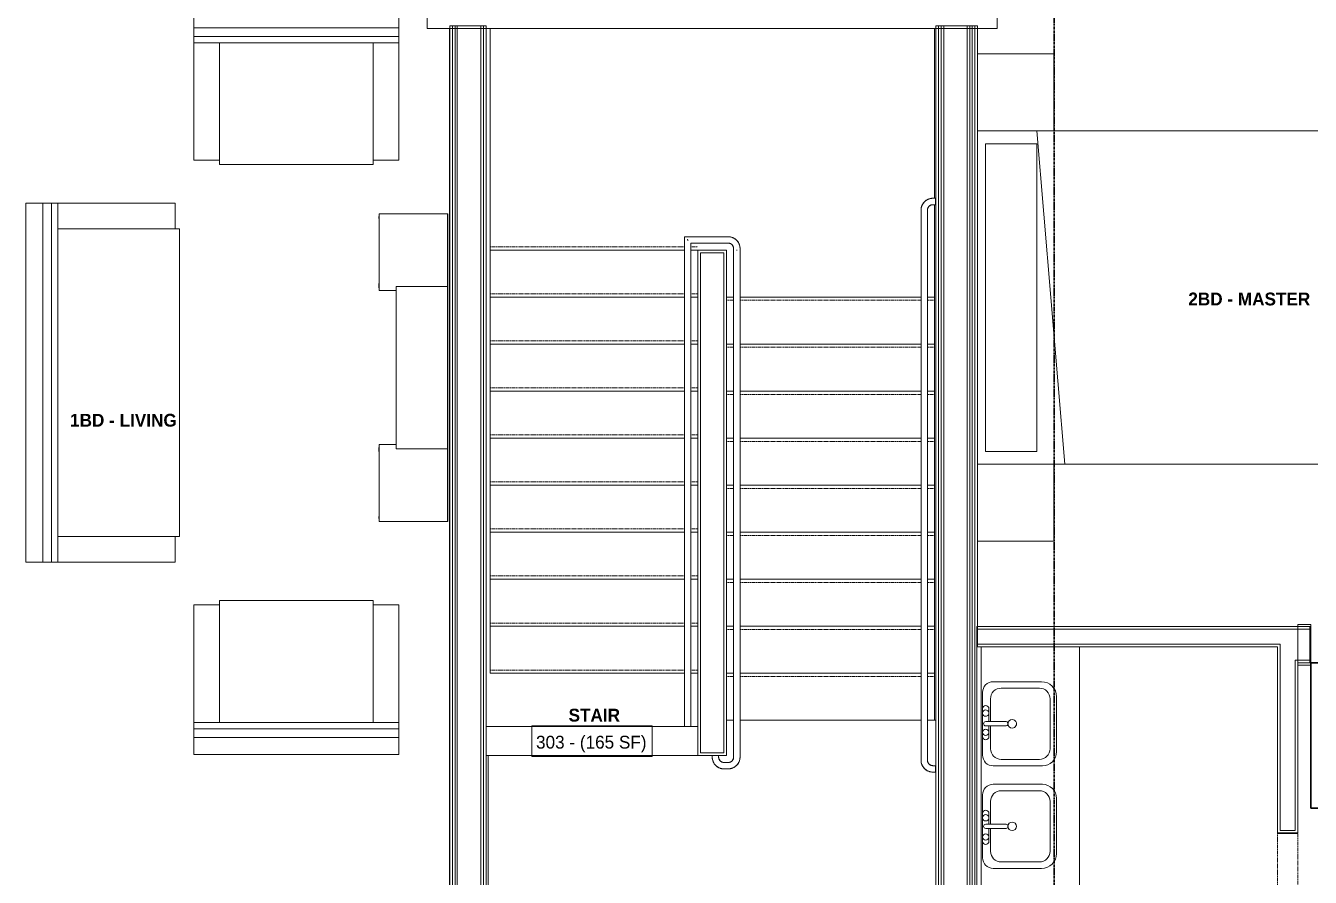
# Model space of a CAD drawing. Header units: inches. Extents: x -4093 to -1777, y 9773 to 12264.
# Drawn here: x -2741 to -2440.4, y 11882.4 to 12081.7 of the extents above; entities that cross this region are included whole.
import ezdxf

# ---------------------------------------------------------------- set-up
doc = ezdxf.new("R2010")
doc.units = ezdxf.units.IN
doc.header["$MEASUREMENT"] = 0
for name, pattern in [('Grid Line 1_2_', [0.875, 0.5, -0.125, 0.125, -0.125]), ('Overhead', [0.15625, 0.09375, -0.0625]), ('Overhead 1_16_', [0.101562, 0.0625, -0.039062])]:
    doc.linetypes.add(name, pattern=pattern)
for name, color, linetype, lineweight in [('0-1', 7, 'Continuous', 5), ('0-2', 7, 'Continuous', 9), ('A-AREA-IDEN', 2, 'Continuous', 9), ('A-DETL-MEDM-1', 10, 'Continuous', 30), ('A-DETL-MEDM-2', 33, 'Overhead', 9), ('A-DOOR-1', 7, 'Continuous', 9), ('A-DOOR-2', 10, 'Continuous', 30), ('A-DOOR-3', 31, 'Overhead', 9), ('A-FLOR-1', 7, 'Continuous', 9), ('A-FLOR-HRAL-1', 7, 'Continuous', 9), ('A-WALL-1', 7, 'Continuous', 9), ('A-WALL-2', 250, 'Continuous', 18), ('A-WALL-3', 113, 'Continuous', 9), ('I-FURN', 30, 'Continuous', 9), ('I-FURN-1', 7, 'Continuous', 9), ('I-WALL-1', 7, 'Continuous', 9), ('P-SANR-FIXT-1', 7, 'Continuous', 9), ('Q-CASE-1', 7, 'Continuous', 9), ('S-GRID-1', 1, 'Grid Line 1_2_', 30), ('S-STRS-1', 7, 'Continuous', 9), ('S-STRS-2', 7, 'Overhead 1_16_', 9)]:
    doc.layers.add(name, color=color, linetype=linetype, lineweight=lineweight)
doc.styles.add('Century Gothic_1', font='ufonts.com_century-gothic.ttf', dxfattribs={"height": 3})
doc.styles.add('Century Gothic_B', font='GOTHICB.TTF', dxfattribs={"height": 3})

# ---------------------------------------------------------------- blocks, each defined once
blk = doc.blocks.new('Door-Opening - CLEAR OPENING - 34_ x 80_-3928388-BACKGROUND - 3RD FLOOR')
at = {"layer": 'A-DETL-MEDM-1'}
for p, q in [((-17.32, 2.37), (-17.32, -2.38)), ((16.68, -2.38), (16.68, 2.37))]:
    blk.add_line(p, q, dxfattribs=at)
at = {"layer": 'A-DETL-MEDM-2'}
blk.add_line((-17.32, -2.38), (16.68, -2.38), dxfattribs=at)
at = {"layer": 'A-DOOR-3'}
blk.add_line((16.68, 2.37), (-17.32, 2.37), dxfattribs=at)
blk = doc.blocks.new('SWING - SINGLE - FLUSH - SWING - FLUSH - 2-10 x 6-8 - PRIVACY-4346073-BACKGROUND - 3RD FLOOR')
at = {"layer": 'A-DOOR-1'}
for p, q in [((-17, 4.75), (-20, 4.75)), ((-20, 4.75), (-20, -4.25)), ((-17, -4.25), (-17, 4.75)), ((20, 4.75), (17, 4.75)), ((17, 4.75), (17, -4.25)), ((20, -4.25), (20, 4.75)), ((-20, -4.25), (-17, -4.25)), ((-17, -4.25), (-20, -4.25)), ((-20, -4.25), (-20, -4.75)), ((-20, -4.75), (-17, -4.75)), ((-17, -4.75), (-17, -4.25)), ((17, -4.25), (20, -4.25)), ((20, -4.25), (17, -4.25)), ((17, -4.25), (17, -4.75)), ((17, -4.75), (20, -4.75)), ((20, -4.75), (20, -4.25))]:
    blk.add_line(p, q, dxfattribs=at)
blk.add_arc((17, 4.25), 34.07, 93.3657, 180, dxfattribs=at)
at = {"layer": 'A-DOOR-2'}
for p, q in [((15, 4.25), (15, 38.26)), ((17, 38.26), (15, 38.26)), ((17, 4.25), (17, 38.26)), ((17, 4.25), (15, 4.25))]:
    blk.add_line(p, q, dxfattribs=at)
blk = doc.blocks.new('M_Sink Vanity-Square - 500 x 440mm-1352614-BACKGROUND - 3RD FLOOR')
at = {"layer": 'P-SANR-FIXT-1'}
for p, q in [((7.96, 7.09), (-6.72, 7.09)), ((3.62, 7.09), (-2.88, 7.09)), ((0.12, 6.33), (0.12, 1.59)), ((1.12, 6.33), (1.12, 1.59)), ((-9.22, 4.59), (-9.22, -6.73)), ((0.12, 5.22), (-5.22, 5.22)), ((-2.88, 5.59), (0.12, 5.59)), ((1.12, 5.59), (3.62, 5.59)), ((6.46, 5.22), (1.12, 5.22)), ((10.46, -6.91), (10.46, 4.59)), ((-7.72, 2.72), (-7.72, -6.23)), ((8.96, -6.23), (8.96, 2.72)), ((-5.22, -8.73), (6.46, -8.73)), ((-5.72, -10.23), (7.14, -10.23))]:
    blk.add_line(p, q, dxfattribs=at)
for centre, radius, start, end in [((-6.72, 4.59), 2.5, 90, 180), ((-2.88, 6.34), 0.75, 90, 270), ((-1.88, 6.34), 0.75, 360, 180), ((-1.88, 6.34), 0.75, 180, 0), ((0.62, 6.33), 0.5, 360, 180), ((2.62, 6.34), 0.75, 360, 180), ((2.62, 6.34), 0.75, 180, 360), ((3.62, 6.34), 0.75, 270, 90), ((7.96, 4.59), 2.5, 360, 90), ((-5.22, 2.72), 2.5, 90, 180), ((6.46, 2.72), 2.5, 0, 90), ((0.62, 0.13), 1, 360, 180), ((0.62, 0.13), 1, 180, 0), ((0.62, 1.59), 0.5, 180, 0), ((-5.72, -6.73), 3.5, 180, 270), ((-5.22, -6.23), 2.5, 180, 270), ((6.46, -6.23), 2.5, 270, 0), ((7.14, -6.91), 3.32, 270, 0)]:
    blk.add_arc(centre, radius, start, end, dxfattribs=at)
blk = doc.blocks.new('Bath Vanity - Bath Vanity 60_-V45-BACKGROUND - 3RD FLOOR')
at = {"layer": 'Q-CASE-1'}
for p, q in [((-29.26, -1), (-29.26, -24)), ((-29.26, -24), (30.74, -24))]:
    blk.add_line(p, q, dxfattribs=at)
blk = doc.blocks.new('BATHROOM MIRROR - BATHROOM MIRROR  60_-3809435-BACKGROUND - 3RD FLOOR')
at = {"layer": 'Q-CASE-1'}
for p, q in [((30.74, 24), (-29.26, 24)), ((-29.26, 23), (-29.26, 24)), ((-29.26, 23), (30.74, 23)), ((30.74, 24), (30.74, 23))]:
    blk.add_line(p, q, dxfattribs=at)
blk = doc.blocks.new('M_Sink Vanity-Square - 500 x 440mm-1372835-BACKGROUND - 3RD FLOOR')
at = {"layer": 'P-SANR-FIXT-1'}
for p, q in [((-5.72, 10.23), (7.14, 10.23)), ((-9.22, -4.59), (-9.22, 6.73)), ((-7.72, -2.72), (-7.72, 6.23)), ((-5.22, 8.73), (6.46, 8.73)), ((8.96, 6.23), (8.96, -2.72)), ((10.46, 6.91), (10.46, -4.59)), ((0.12, -6.33), (0.12, -1.59)), ((1.12, -6.33), (1.12, -1.59)), ((0.12, -5.22), (-5.22, -5.22)), ((-2.88, -5.59), (0.12, -5.59)), ((6.46, -5.22), (1.12, -5.22)), ((1.12, -5.59), (3.62, -5.59)), ((7.96, -7.09), (-6.72, -7.09)), ((3.62, -7.09), (-2.88, -7.09))]:
    blk.add_line(p, q, dxfattribs=at)
for centre, radius, start, end in [((-5.72, 6.73), 3.5, 90, 180), ((7.14, 6.91), 3.32, 360, 90), ((-5.22, 6.23), 2.5, 90, 180), ((6.46, 6.23), 2.5, 360, 90), ((0.62, -0.13), 1, 360, 180), ((-5.22, -2.72), 2.5, 180, 270), ((0.62, -0.13), 1, 180, 0), ((0.62, -1.59), 0.5, 360, 180), ((6.46, -2.72), 2.5, 270, 360), ((-6.72, -4.59), 2.5, 180, 270), ((-2.88, -6.34), 0.75, 90, 270), ((-1.88, -6.34), 0.75, 360, 180), ((2.62, -6.34), 0.75, 0, 180), ((3.62, -6.34), 0.75, 270, 90), ((7.96, -4.59), 2.5, 270, 0), ((-1.88, -6.34), 0.75, 180, 0), ((0.62, -6.33), 0.5, 180, 0), ((2.62, -6.34), 0.75, 180, 0)]:
    blk.add_arc(centre, radius, start, end, dxfattribs=at)
blk = doc.blocks.new('Bed-Standard - King 78_ x 80_-V76-BACKGROUND - 3RD FLOOR')
at = {"layer": 'I-FURN-1'}
for p, q in [((-28.31, 38.08), (-28.31, -41.8)), ((-25.31, 36.2), (-25.31, 24.2)), ((-25.31, 36.2), (46.69, 36.2)), ((46.69, 36.2), (46.69, 24.2)), ((49.69, -41.8), (49.69, 38.08)), ((49.69, 24.2), (-28.31, 17.63)), ((-25.31, 24.2), (46.69, 24.2)), ((-28.31, -41.8), (49.69, -41.8))]:
    blk.add_line(p, q, dxfattribs=at)
blk = doc.blocks.new('Table-Night Stand - 18_ x 18_ x 24_-V77-BACKGROUND - 3RD FLOOR')
at = {"layer": 'I-FURN-1'}
for p, q in [((18.15, 0), (18.15, 17.87)), ((0.15, 0), (18.15, 0))]:
    blk.add_line(p, q, dxfattribs=at)
blk = doc.blocks.new('Table-Night Stand - 18_ x 18_ x 24_-V78-BACKGROUND - 3RD FLOOR')
at = {"layer": 'I-FURN-1'}
for p, q in [((0.15, 17.87), (0.15, 0)), ((0.15, 0), (18.15, 0))]:
    blk.add_line(p, q, dxfattribs=at)
blk = doc.blocks.new('Entertainment_Center_14771 - Entertainment_Center_14771-1352616-BACKGROUND - 3RD FLOOR')
at = {"layer": 'I-FURN-1'}
for p, q in [((-36, 6.12), (-19, 6.12)), ((-36, 6), (-36, 6.12)), ((-19, 6.12), (19, 6.12)), ((-19, 6), (-19, 6.12)), ((19, 6.12), (36, 6.12)), ((19, 6.12), (19, 6)), ((36, 6), (36, 6.12)), ((-19, 6), (-36, 6)), ((-19, 6), (-36, 6)), ((-36, 6), (-36, -10)), ((19, 6), (-19, 6)), ((19, 6), (-19, 6)), ((-19, 6), (-19, -6)), ((36, 6), (19, 6)), ((19, -6), (19, 6)), ((36, 6), (19, 6)), ((36, -10), (36, 6)), ((-19, -6), (19, -6)), ((-18, -10), (-18, -6)), ((18, -6), (18, -10)), ((-36, -10), (-18, -10)), ((-35.34, -10), (-35.34, -10.03)), ((-35.34, -10.03), (-34.85, -10.03)), ((-34.85, -10.03), (-34.85, -10)), ((-19.66, -10), (-19.66, -10.03)), ((-19.66, -10.03), (-18.66, -10.03)), ((-18.66, -10.03), (-18.66, -10)), ((18, -10), (36, -10)), ((18.66, -10), (18.66, -10.03)), ((18.66, -10.03), (19.66, -10.03)), ((19.66, -10.03), (19.66, -10)), ((34.85, -10), (34.85, -10.03)), ((34.85, -10.03), (35.34, -10.03)), ((35.34, -10.03), (35.34, -10))]:
    blk.add_line(p, q, dxfattribs=at)
blk = doc.blocks.new('Couch-Both_Arms-Generic - 1-1352606-BACKGROUND - 3RD FLOOR')
at = {"layer": 'I-FURN'}
for p, q in [((-42, 13.5), (42, 13.5)), ((42, 13.5), (-42, 13.5)), ((-42, 13.5), (-42, 10)), ((42, 10), (42, 13.5)), ((-42, 11.5), (42, 11.5)), ((-42, 10), (-42, -17.5)), ((-42, 10), (42, 10)), ((-36, -17.5), (-36, 10)), ((36, 10), (36, -17.5)), ((42, -17.5), (42, 10)), ((-42, -17.5), (-36, -17.5)), ((-36, -17.5), (-36, -18.5)), ((36, -18.5), (36, -17.5)), ((36, -17.5), (42, -17.5)), ((-36, -18.5), (36, -18.5))]:
    blk.add_line(p, q, dxfattribs=at)
at = {"layer": 'I-FURN-1'}
for p, q in [((42, 17.5), (-42, 17.5)), ((-42, 17.5), (-42, 13.5)), ((42, 13.5), (42, 17.5))]:
    blk.add_line(p, q, dxfattribs=at)
blk = doc.blocks.new('Couch-Both_Arms-Generic - 2-1523460-BACKGROUND - 3RD FLOOR')
at = {"layer": 'I-FURN'}
for p, q in [((-18, 18.5), (18, 18.5)), ((-18, 17.5), (-18, 18.5)), ((18, 18.5), (18, 17.5)), ((-24, 17.5), (-18, 17.5)), ((-24, -10), (-24, 17.5)), ((-18, 17.5), (-18, -10)), ((18, 17.5), (24, 17.5)), ((18, -10), (18, 17.5)), ((24, 17.5), (24, -10)), ((-24, -10), (24, -10)), ((-24, -13.5), (-24, -10)), ((-24, -11.5), (24, -11.5)), ((24, -10), (24, -13.5)), ((-24, -13.5), (24, -13.5)), ((24, -13.5), (-24, -13.5))]:
    blk.add_line(p, q, dxfattribs=at)
at = {"layer": 'I-FURN-1'}
for p, q in [((-24, -17.5), (-24, -13.5)), ((24, -13.5), (24, -17.5)), ((24, -17.5), (-24, -17.5))]:
    blk.add_line(p, q, dxfattribs=at)
blk = doc.blocks.new('Couch-Both_Arms-Generic - 2-1352635-BACKGROUND - 3RD FLOOR')
at = {"layer": 'I-FURN'}
for p, q in [((-24, 13.5), (24, 13.5)), ((24, 13.5), (-24, 13.5)), ((-24, 13.5), (-24, 10)), ((24, 10), (24, 13.5)), ((-24, 11.5), (24, 11.5)), ((-24, 10), (-24, -17.5)), ((-24, 10), (24, 10)), ((-18, -17.5), (-18, 10)), ((18, 10), (18, -17.5)), ((24, -17.5), (24, 10)), ((-24, -17.5), (-18, -17.5)), ((-18, -17.5), (-18, -18.5)), ((18, -18.5), (18, -17.5)), ((18, -17.5), (24, -17.5)), ((-18, -18.5), (18, -18.5))]:
    blk.add_line(p, q, dxfattribs=at)
at = {"layer": 'I-FURN-1'}
for p, q in [((24, 17.5), (-24, 17.5)), ((-24, 17.5), (-24, 13.5)), ((24, 13.5), (24, 17.5))]:
    blk.add_line(p, q, dxfattribs=at)
blk = doc.blocks.new('CTR - 1st Phase - Unit Layouts_rvt-1-BACKGROUND - 3RD FLOOR')
at = {"layer": 'A-FLOR-1'}
for p, q in [((-2641.82, 11725.36), (-2641.82, 12081.06)), ((-2494.37, 11936.36), (-2494.37, 11876.36))]:
    blk.add_line(p, q, dxfattribs=at)
at = {"layer": 'A-WALL-1'}
for p, q in [((-2448, 11941.11), (-2518.37, 11941.11)), ((-2518.37, 11941.11), (-2518.37, 11936.36)), ((-2443.87, 11941.11), (-2448, 11941.11)), ((-2443.25, 11941.11), (-2443.87, 11941.11)), ((-2517.37, 11936.36), (-2448, 11936.36)), ((-2448, 11936.36), (-2448, 11892.74)), ((-2443.25, 11892.74), (-2443.25, 11932.61))]:
    blk.add_line(p, q, dxfattribs=at)
at = {"layer": 'A-WALL-2'}
for p, q in [((-2448, 11940.49), (-2518.37, 11940.49)), ((-2448, 11940.49), (-2447.37, 11940.49)), ((-2447.37, 11940.49), (-2443.87, 11940.49)), ((-2443.87, 11940.49), (-2443.25, 11940.49)), ((-2440.5, 11940.49), (-2443.25, 11940.49)), ((-2448, 11936.99), (-2518.37, 11936.99)), ((-2448, 11936.99), (-2447.37, 11936.99)), ((-2447.37, 11936.99), (-2447.37, 11893.36)), ((-2443.87, 11893.36), (-2443.87, 11933.24)), ((-2443.87, 11933.24), (-2443.25, 11933.24)), ((-2440.5, 11933.24), (-2443.25, 11933.24)), ((-2447.37, 11893.36), (-2445.62, 11893.36)), ((-2445.62, 11893.36), (-2443.87, 11893.36))]:
    blk.add_line(p, q, dxfattribs=at)
at = {"layer": 'I-WALL-1'}
for p, q in [((-2440.5, 11941.11), (-2443.25, 11941.11)), ((-2440.5, 11932.61), (-2440.5, 11941.11)), ((-2443.25, 11932.61), (-2440.5, 11932.61))]:
    blk.add_line(p, q, dxfattribs=at)
at = {"layer": '0-2'}
for name, p, rotation in [('Couch-Both_Arms-Generic - 2-1523460-BACKGROUND - 3RD FLOOR', (-2677.65, 12067.69), 180), ('Table-Night Stand - 18_ x 18_ x 24_-V77-BACKGROUND - 3RD FLOOR', (-2500.37, 12056.92), 89.99999999955911), ('Bed-Standard - King 78_ x 80_-V76-BACKGROUND - 3RD FLOOR', (-2480.17, 12007.38), 89.99999999955911), ('Couch-Both_Arms-Generic - 1-1352606-BACKGROUND - 3RD FLOOR', (-2723.47, 11998.19), 90.00000000005623), ('Entertainment_Center_14771 - Entertainment_Center_14771-1352616-BACKGROUND - 3RD FLOOR', (-2648.27, 12001.7), 270.0000000000514), ('Table-Night Stand - 18_ x 18_ x 24_-V78-BACKGROUND - 3RD FLOOR', (-2500.37, 11960.92), 89.99999999955911), ('Couch-Both_Arms-Generic - 2-1352635-BACKGROUND - 3RD FLOOR', (-2677.65, 11928.69), 180), ('SWING - SINGLE - FLUSH - SWING - FLUSH - 2-10 x 6-8 - PRIVACY-4346073-BACKGROUND - 3RD FLOOR', (-2423.25, 11936.86), 180), ('BATHROOM MIRROR - BATHROOM MIRROR  60_-3809435-BACKGROUND - 3RD FLOOR', (-2494.37, 11905.63), 89.99999999989187), ('Bath Vanity - Bath Vanity 60_-V45-BACKGROUND - 3RD FLOOR', (-2518.37, 11905.63), 89.99999999981398), ('M_Sink Vanity-Square - 500 x 440mm-1372835-BACKGROUND - 3RD FLOOR', (-2509.97, 11918.98), 269.9999999999827), ('M_Sink Vanity-Square - 500 x 440mm-1352614-BACKGROUND - 3RD FLOOR', (-2509.97, 11893.75), 89.99999999980062), ('Door-Opening - CLEAR OPENING - 34_ x 80_-3928388-BACKGROUND - 3RD FLOOR', (-2445.62, 11875.42), 270.0000000000279)]:
    blk.add_blockref(name, p, dxfattribs=dict(at, rotation=rotation))
blk = doc.blocks.new('Top Rail Type - Top Rail_Internal_-2690360-BACKGROUND - 3RD FLOOR')
at = {"layer": 'A-FLOR-HRAL-1'}
for p, q in [((-2586.81, 12032.31), (-2586.81, 12029.75)), ((-2576.56, 12032.31), (-2586.81, 12032.31)), ((-2586.81, 12029.1), (-2586.81, 11920.06)), ((-2585.31, 12029.75), (-2585.31, 12030.81)), ((-2585.31, 12030.81), (-2576.56, 12030.81)), ((-2585.31, 11920.06), (-2585.31, 12029.1)), ((-2575.31, 12029.56), (-2575.31, 12029.17)), ((-2575.31, 12028.98), (-2575.31, 12017.8)), ((-2573.81, 12029.17), (-2573.81, 12029.56)), ((-2573.81, 12017.8), (-2573.81, 12028.98)), ((-2575.31, 12017.8), (-2575.31, 11929.8)), ((-2573.81, 11929.8), (-2573.81, 12017.8)), ((-2575.31, 11929.8), (-2575.31, 11919.28)), ((-2573.81, 11919.28), (-2573.81, 11929.8)), ((-2586.81, 11918.63), (-2586.81, 11917.69)), ((-2585.31, 11917.69), (-2585.31, 11918.63)), ((-2575.31, 11918.63), (-2575.31, 11910.56)), ((-2573.81, 11910.56), (-2573.81, 11918.63)), ((-2580.31, 11910.94), (-2580.31, 11910.56)), ((-2578.81, 11910.56), (-2578.81, 11910.94)), ((-2576.56, 11909.31), (-2577.56, 11909.31)), ((-2577.56, 11907.81), (-2576.56, 11907.81))]:
    blk.add_line(p, q, dxfattribs=at)
at = {"layer": 'A-FLOR-HRAL-1', "flags": 128}
for points in [[(-2573.81, 12029.56), (-2573.81, 12029.67), (-2573.82, 12029.78), (-2573.83, 12029.89), (-2573.85, 12030), (-2573.87, 12030.11), (-2573.89, 12030.22), (-2573.92, 12030.32), (-2573.95, 12030.43), (-2573.99, 12030.53), (-2574.03, 12030.64), (-2574.07, 12030.74), (-2574.12, 12030.83), (-2574.17, 12030.93), (-2574.23, 12031.03), (-2574.29, 12031.12), (-2574.36, 12031.21), (-2574.42, 12031.29), (-2574.49, 12031.38), (-2574.57, 12031.46), (-2574.65, 12031.54), (-2574.73, 12031.61), (-2574.81, 12031.68), (-2574.9, 12031.75), (-2574.98, 12031.82), (-2575.08, 12031.88), (-2575.17, 12031.94), (-2575.27, 12031.99), (-2575.36, 12032.04), (-2575.46, 12032.09), (-2575.56, 12032.13), (-2575.67, 12032.17), (-2575.77, 12032.2), (-2575.88, 12032.23), (-2575.99, 12032.25), (-2576.09, 12032.27), (-2576.2, 12032.29), (-2576.31, 12032.3), (-2576.42, 12032.31), (-2576.53, 12032.31), (-2576.56, 12032.31)], [(-2586.81, 12029.75), (-2586.81, 12029.7), (-2586.81, 12029.65), (-2586.81, 12029.6), (-2586.81, 12029.55), (-2586.81, 12029.5), (-2586.81, 12029.45), (-2586.81, 12029.4), (-2586.81, 12029.36), (-2586.81, 12029.31), (-2586.81, 12029.26), (-2586.81, 12029.22), (-2586.81, 12029.17), (-2586.81, 12029.13), (-2586.81, 12029.1)], [(-2585.31, 12029.1), (-2585.31, 12029.14), (-2585.31, 12029.19), (-2585.31, 12029.23), (-2585.31, 12029.28), (-2585.31, 12029.33), (-2585.31, 12029.37), (-2585.31, 12029.42), (-2585.31, 12029.47), (-2585.31, 12029.52), (-2585.31, 12029.57), (-2585.31, 12029.62), (-2585.31, 12029.67), (-2585.31, 12029.72), (-2585.31, 12029.75)], [(-2576.56, 12030.81), (-2576.51, 12030.81), (-2576.46, 12030.81), (-2576.41, 12030.81), (-2576.36, 12030.8), (-2576.31, 12030.79), (-2576.26, 12030.78), (-2576.22, 12030.77), (-2576.17, 12030.75), (-2576.12, 12030.73), (-2576.07, 12030.72), (-2576.03, 12030.7), (-2575.98, 12030.67), (-2575.94, 12030.65), (-2575.9, 12030.62), (-2575.86, 12030.6), (-2575.81, 12030.57), (-2575.78, 12030.54), (-2575.74, 12030.5), (-2575.7, 12030.47), (-2575.66, 12030.44), (-2575.63, 12030.4), (-2575.6, 12030.36), (-2575.57, 12030.32), (-2575.54, 12030.28), (-2575.51, 12030.24), (-2575.48, 12030.2), (-2575.46, 12030.15), (-2575.44, 12030.11), (-2575.42, 12030.06), (-2575.4, 12030.02), (-2575.38, 12029.97), (-2575.36, 12029.92), (-2575.35, 12029.87), (-2575.34, 12029.83), (-2575.33, 12029.78), (-2575.32, 12029.73), (-2575.32, 12029.68), (-2575.31, 12029.63), (-2575.31, 12029.58), (-2575.31, 12029.56)], [(-2586.81, 11918.63), (-2586.81, 11918.74), (-2586.81, 11918.85), (-2586.81, 11918.96), (-2586.81, 11919.07), (-2586.81, 11919.18), (-2586.81, 11919.28), (-2586.81, 11919.39), (-2586.81, 11919.49), (-2586.81, 11919.6), (-2586.81, 11919.7), (-2586.81, 11919.8), (-2586.81, 11919.9), (-2586.81, 11920), (-2586.81, 11920.06)], [(-2585.31, 11920.06), (-2585.31, 11919.96), (-2585.31, 11919.87), (-2585.31, 11919.77), (-2585.31, 11919.67), (-2585.31, 11919.56), (-2585.31, 11919.46), (-2585.31, 11919.35), (-2585.31, 11919.25), (-2585.31, 11919.14), (-2585.31, 11919.03), (-2585.31, 11918.92), (-2585.31, 11918.81), (-2585.31, 11918.7), (-2585.31, 11918.63)], [(-2575.31, 11919.28), (-2575.31, 11919.24), (-2575.31, 11919.19), (-2575.31, 11919.15), (-2575.31, 11919.1), (-2575.31, 11919.05), (-2575.31, 11919.01), (-2575.31, 11918.96), (-2575.31, 11918.91), (-2575.31, 11918.86), (-2575.31, 11918.81), (-2575.31, 11918.76), (-2575.31, 11918.71), (-2575.31, 11918.66), (-2575.31, 11918.63)], [(-2573.81, 11918.63), (-2573.81, 11918.68), (-2573.81, 11918.73), (-2573.81, 11918.78), (-2573.81, 11918.83), (-2573.81, 11918.88), (-2573.81, 11918.93), (-2573.81, 11918.97), (-2573.81, 11919.02), (-2573.81, 11919.07), (-2573.81, 11919.12), (-2573.81, 11919.16), (-2573.81, 11919.21), (-2573.81, 11919.25), (-2573.81, 11919.28)], [(-2580.31, 11910.56), (-2580.31, 11910.45), (-2580.3, 11910.34), (-2580.29, 11910.24), (-2580.28, 11910.13), (-2580.26, 11910.02), (-2580.23, 11909.91), (-2580.2, 11909.8), (-2580.17, 11909.7), (-2580.13, 11909.6), (-2580.09, 11909.49), (-2580.05, 11909.39), (-2580, 11909.29), (-2579.95, 11909.2), (-2579.89, 11909.1), (-2579.83, 11909.01), (-2579.77, 11908.92), (-2579.7, 11908.84), (-2579.63, 11908.75), (-2579.55, 11908.67), (-2579.48, 11908.59), (-2579.4, 11908.52), (-2579.31, 11908.44), (-2579.23, 11908.38), (-2579.14, 11908.31), (-2579.05, 11908.25), (-2578.95, 11908.19), (-2578.86, 11908.14), (-2578.76, 11908.09), (-2578.66, 11908.04), (-2578.56, 11908), (-2578.45, 11907.96), (-2578.35, 11907.93), (-2578.24, 11907.9), (-2578.14, 11907.88), (-2578.03, 11907.85), (-2577.92, 11907.84), (-2577.81, 11907.83), (-2577.7, 11907.82), (-2577.59, 11907.81), (-2577.56, 11907.81)], [(-2577.56, 11909.31), (-2577.61, 11909.32), (-2577.66, 11909.32), (-2577.71, 11909.32), (-2577.76, 11909.33), (-2577.81, 11909.34), (-2577.86, 11909.35), (-2577.91, 11909.36), (-2577.95, 11909.38), (-2578, 11909.39), (-2578.05, 11909.41), (-2578.09, 11909.43), (-2578.14, 11909.46), (-2578.18, 11909.48), (-2578.23, 11909.51), (-2578.27, 11909.53), (-2578.31, 11909.56), (-2578.35, 11909.59), (-2578.39, 11909.62), (-2578.42, 11909.66), (-2578.46, 11909.69), (-2578.49, 11909.73), (-2578.52, 11909.77), (-2578.56, 11909.81), (-2578.59, 11909.85), (-2578.61, 11909.89), (-2578.64, 11909.93), (-2578.66, 11909.98), (-2578.69, 11910.02), (-2578.71, 11910.07), (-2578.73, 11910.11), (-2578.74, 11910.16), (-2578.76, 11910.21), (-2578.77, 11910.25), (-2578.78, 11910.3), (-2578.79, 11910.35), (-2578.8, 11910.4), (-2578.81, 11910.45), (-2578.81, 11910.5), (-2578.81, 11910.55), (-2578.81, 11910.56)], [(-2576.56, 11907.81), (-2576.45, 11907.82), (-2576.34, 11907.82), (-2576.23, 11907.83), (-2576.12, 11907.85), (-2576.01, 11907.87), (-2575.91, 11907.89), (-2575.8, 11907.92), (-2575.7, 11907.95), (-2575.59, 11907.99), (-2575.49, 11908.03), (-2575.39, 11908.08), (-2575.29, 11908.13), (-2575.19, 11908.18), (-2575.1, 11908.23), (-2575.01, 11908.29), (-2574.92, 11908.36), (-2574.83, 11908.43), (-2574.75, 11908.5), (-2574.67, 11908.57), (-2574.59, 11908.65), (-2574.51, 11908.73), (-2574.44, 11908.81), (-2574.37, 11908.9), (-2574.31, 11908.99), (-2574.25, 11909.08), (-2574.19, 11909.17), (-2574.14, 11909.27), (-2574.09, 11909.37), (-2574.04, 11909.47), (-2574, 11909.57), (-2573.96, 11909.67), (-2573.93, 11909.78), (-2573.9, 11909.88), (-2573.87, 11909.99), (-2573.85, 11910.1), (-2573.83, 11910.21), (-2573.82, 11910.32), (-2573.81, 11910.42), (-2573.81, 11910.53), (-2573.81, 11910.56)], [(-2575.31, 11910.56), (-2575.31, 11910.51), (-2575.32, 11910.46), (-2575.32, 11910.41), (-2575.33, 11910.37), (-2575.34, 11910.32), (-2575.35, 11910.27), (-2575.36, 11910.22), (-2575.37, 11910.17), (-2575.39, 11910.12), (-2575.41, 11910.08), (-2575.43, 11910.03), (-2575.45, 11909.99), (-2575.48, 11909.94), (-2575.5, 11909.9), (-2575.53, 11909.86), (-2575.56, 11909.82), (-2575.59, 11909.78), (-2575.62, 11909.74), (-2575.66, 11909.7), (-2575.69, 11909.67), (-2575.73, 11909.63), (-2575.76, 11909.6), (-2575.8, 11909.57), (-2575.84, 11909.54), (-2575.89, 11909.51), (-2575.93, 11909.49), (-2575.97, 11909.46), (-2576.02, 11909.44), (-2576.06, 11909.42), (-2576.11, 11909.4), (-2576.16, 11909.38), (-2576.2, 11909.37), (-2576.25, 11909.35), (-2576.3, 11909.34), (-2576.35, 11909.33), (-2576.4, 11909.33), (-2576.45, 11909.32), (-2576.5, 11909.32), (-2576.55, 11909.31), (-2576.56, 11909.31)]]:
    blk.add_lwpolyline(points, dxfattribs=at)
at = {"layer": 'A-FLOR-HRAL-1'}
blk.add_open_spline([(-2585.97, 12031.47), (-2585.98, 12031.49), (-2586.01, 12031.52), (-2586.06, 12031.56), (-2586.11, 12031.61), (-2586.14, 12031.64), (-2586.15, 12031.66)], degree=3, knots=[0.46086968, 0.46086968, 0.46086968, 0.46086968, 0.47916667, 0.5, 0.52083333, 0.53913032, 0.53913032, 0.53913032, 0.53913032], dxfattribs=at)
blk.add_open_spline([(-2574.64, 12029.19), (-2574.61, 12029.19), (-2574.56, 12029.19), (-2574.51, 12029.19), (-2574.48, 12029.19)], degree=3, dxfattribs=at)
blk = doc.blocks.new('Top Rail Type - Top Rail_Internal_-V95-BACKGROUND - 3RD FLOOR')
at = {"layer": 'A-FLOR-HRAL-1'}
for p, q in [((-2586.81, 12032.31), (-2576.56, 12032.31)), ((-2586.81, 12029.75), (-2586.81, 12032.31)), ((-2586.81, 12028.71), (-2586.81, 12029.75)), ((-2586.81, 11919.67), (-2586.81, 12028.71)), ((-2585.31, 12030.81), (-2576.56, 12030.81)), ((-2585.31, 12029.75), (-2585.31, 12030.81)), ((-2585.31, 12028.71), (-2585.31, 12029.75)), ((-2585.31, 11919.67), (-2585.31, 12028.71)), ((-2575.31, 12029.56), (-2575.31, 12029.19)), ((-2575.31, 12029.19), (-2575.31, 11919.67)), ((-2573.81, 12029.56), (-2573.81, 12029.19)), ((-2573.81, 12029.19), (-2573.81, 11919.67)), ((-2586.81, 11918.63), (-2586.81, 11919.67)), ((-2585.31, 11918.63), (-2585.31, 11919.67)), ((-2575.31, 11919.67), (-2575.31, 11918.63)), ((-2573.81, 11919.67), (-2573.81, 11918.63)), ((-2586.81, 11917.69), (-2586.81, 11918.63)), ((-2585.31, 11917.69), (-2585.31, 11918.63)), ((-2575.31, 11918.63), (-2575.31, 11910.56)), ((-2573.81, 11918.63), (-2573.81, 11910.56)), ((-2580.31, 11910.56), (-2580.31, 11910.94)), ((-2578.81, 11910.56), (-2578.81, 11910.94)), ((-2576.56, 11909.31), (-2577.56, 11909.31)), ((-2576.56, 11907.81), (-2577.56, 11907.81))]:
    blk.add_line(p, q, dxfattribs=at)
for centre, radius, start, end in [((-2576.56, 12029.56), 2.75, 0, 90), ((-2576.56, 12029.56), 1.25, 0, 90), ((-2577.56, 11910.56), 2.75, 180, 270), ((-2577.56, 11910.56), 1.25, 180, 270), ((-2576.56, 11910.56), 1.25, 270, 0), ((-2576.56, 11910.56), 2.75, 270, 0)]:
    blk.add_arc(centre, radius, start, end, dxfattribs=at)
blk = doc.blocks.new('Top Rail Type - Top Rail_Internal_-2690362-BACKGROUND - 3RD FLOOR')
at = {"layer": 'A-FLOR-HRAL-1'}
for p, q in [((-2528.06, 12041.31), (-2528.69, 12041.31)), ((-2528.06, 12040.66), (-2528.06, 12040.47)), ((-2531.44, 12038.56), (-2531.44, 12029.75)), ((-2529.94, 12029.75), (-2529.94, 12038.56)), ((-2528.69, 12039.81), (-2528.06, 12039.81)), ((-2531.44, 12028.32), (-2531.44, 12017.8)), ((-2529.94, 12017.8), (-2529.94, 12028.32)), ((-2531.44, 12017.8), (-2531.44, 11929.8)), ((-2529.94, 11929.8), (-2529.94, 12017.8)), ((-2531.44, 11929.8), (-2531.44, 11919.28)), ((-2529.94, 11919.28), (-2529.94, 11929.8)), ((-2531.44, 11918.63), (-2531.44, 11909.81)), ((-2529.94, 11909.81), (-2529.94, 11918.63)), ((-2528.06, 11908.56), (-2528.69, 11908.56)), ((-2528.06, 11907.91), (-2528.06, 11907.72)), ((-2528.69, 11907.06), (-2528.06, 11907.06))]:
    blk.add_line(p, q, dxfattribs=at)
at = {"layer": 'A-FLOR-HRAL-1', "flags": 128}
for points in [[(-2528.69, 12041.31), (-2528.8, 12041.31), (-2528.91, 12041.31), (-2529.02, 12041.29), (-2529.12, 12041.28), (-2529.23, 12041.26), (-2529.34, 12041.24), (-2529.45, 12041.21), (-2529.55, 12041.17), (-2529.65, 12041.14), (-2529.76, 12041.1), (-2529.86, 12041.05), (-2529.96, 12041), (-2530.05, 12040.95), (-2530.15, 12040.89), (-2530.24, 12040.83), (-2530.33, 12040.77), (-2530.42, 12040.7), (-2530.5, 12040.63), (-2530.58, 12040.56), (-2530.66, 12040.48), (-2530.73, 12040.4), (-2530.81, 12040.32), (-2530.87, 12040.23), (-2530.94, 12040.14), (-2531, 12040.05), (-2531.06, 12039.96), (-2531.11, 12039.86), (-2531.16, 12039.76), (-2531.21, 12039.66), (-2531.25, 12039.56), (-2531.29, 12039.46), (-2531.32, 12039.35), (-2531.35, 12039.25), (-2531.38, 12039.14), (-2531.4, 12039.03), (-2531.41, 12038.92), (-2531.42, 12038.81), (-2531.43, 12038.7), (-2531.44, 12038.59), (-2531.44, 12038.56)], [(-2529.94, 12038.56), (-2529.94, 12038.61), (-2529.93, 12038.66), (-2529.93, 12038.71), (-2529.92, 12038.76), (-2529.91, 12038.81), (-2529.9, 12038.86), (-2529.89, 12038.91), (-2529.87, 12038.96), (-2529.86, 12039), (-2529.84, 12039.05), (-2529.82, 12039.1), (-2529.79, 12039.14), (-2529.77, 12039.19), (-2529.75, 12039.23), (-2529.72, 12039.27), (-2529.69, 12039.31), (-2529.66, 12039.35), (-2529.63, 12039.39), (-2529.59, 12039.43), (-2529.56, 12039.46), (-2529.52, 12039.5), (-2529.48, 12039.53), (-2529.44, 12039.56), (-2529.4, 12039.59), (-2529.36, 12039.62), (-2529.32, 12039.64), (-2529.28, 12039.67), (-2529.23, 12039.69), (-2529.19, 12039.71), (-2529.14, 12039.73), (-2529.09, 12039.75), (-2529.04, 12039.76), (-2529, 12039.78), (-2528.95, 12039.79), (-2528.9, 12039.8), (-2528.85, 12039.8), (-2528.8, 12039.81), (-2528.75, 12039.81), (-2528.7, 12039.81), (-2528.69, 12039.81)], [(-2531.44, 12028.32), (-2531.44, 12028.42), (-2531.44, 12028.51), (-2531.44, 12028.61), (-2531.44, 12028.71), (-2531.44, 12028.82), (-2531.44, 12028.92), (-2531.44, 12029.03), (-2531.44, 12029.13), (-2531.44, 12029.24), (-2531.44, 12029.35), (-2531.44, 12029.46), (-2531.44, 12029.57), (-2531.44, 12029.68), (-2531.44, 12029.75)], [(-2529.94, 12029.75), (-2529.94, 12029.64), (-2529.94, 12029.53), (-2529.94, 12029.42), (-2529.94, 12029.31), (-2529.94, 12029.2), (-2529.94, 12029.1), (-2529.94, 12028.99), (-2529.94, 12028.89), (-2529.94, 12028.78), (-2529.94, 12028.68), (-2529.94, 12028.58), (-2529.94, 12028.48), (-2529.94, 12028.38), (-2529.94, 12028.32)], [(-2531.44, 11919.28), (-2531.44, 11919.24), (-2531.44, 11919.19), (-2531.44, 11919.15), (-2531.44, 11919.1), (-2531.44, 11919.05), (-2531.44, 11919.01), (-2531.44, 11918.96), (-2531.44, 11918.91), (-2531.44, 11918.86), (-2531.44, 11918.81), (-2531.44, 11918.76), (-2531.44, 11918.71), (-2531.44, 11918.66), (-2531.44, 11918.63)], [(-2529.94, 11918.63), (-2529.94, 11918.68), (-2529.94, 11918.73), (-2529.94, 11918.78), (-2529.94, 11918.83), (-2529.94, 11918.88), (-2529.94, 11918.93), (-2529.94, 11918.97), (-2529.94, 11919.02), (-2529.94, 11919.07), (-2529.94, 11919.12), (-2529.94, 11919.16), (-2529.94, 11919.21), (-2529.94, 11919.25), (-2529.94, 11919.28)], [(-2531.44, 11909.81), (-2531.43, 11909.7), (-2531.43, 11909.59), (-2531.42, 11909.49), (-2531.4, 11909.38), (-2531.38, 11909.27), (-2531.36, 11909.16), (-2531.33, 11909.05), (-2531.3, 11908.95), (-2531.26, 11908.85), (-2531.22, 11908.74), (-2531.17, 11908.64), (-2531.13, 11908.54), (-2531.07, 11908.45), (-2531.02, 11908.35), (-2530.96, 11908.26), (-2530.89, 11908.17), (-2530.82, 11908.09), (-2530.75, 11908), (-2530.68, 11907.92), (-2530.6, 11907.84), (-2530.52, 11907.77), (-2530.44, 11907.69), (-2530.35, 11907.63), (-2530.26, 11907.56), (-2530.17, 11907.5), (-2530.08, 11907.44), (-2529.98, 11907.39), (-2529.88, 11907.34), (-2529.78, 11907.29), (-2529.68, 11907.25), (-2529.58, 11907.21), (-2529.47, 11907.18), (-2529.37, 11907.15), (-2529.26, 11907.13), (-2529.15, 11907.1), (-2529.04, 11907.09), (-2528.94, 11907.08), (-2528.83, 11907.07), (-2528.72, 11907.06), (-2528.69, 11907.06)], [(-2528.69, 11908.56), (-2528.74, 11908.57), (-2528.79, 11908.57), (-2528.84, 11908.57), (-2528.89, 11908.58), (-2528.93, 11908.59), (-2528.98, 11908.6), (-2529.03, 11908.61), (-2529.08, 11908.63), (-2529.13, 11908.64), (-2529.17, 11908.66), (-2529.22, 11908.68), (-2529.26, 11908.71), (-2529.31, 11908.73), (-2529.35, 11908.76), (-2529.39, 11908.78), (-2529.43, 11908.81), (-2529.47, 11908.84), (-2529.51, 11908.87), (-2529.55, 11908.91), (-2529.58, 11908.94), (-2529.62, 11908.98), (-2529.65, 11909.02), (-2529.68, 11909.06), (-2529.71, 11909.1), (-2529.74, 11909.14), (-2529.76, 11909.18), (-2529.79, 11909.23), (-2529.81, 11909.27), (-2529.83, 11909.32), (-2529.85, 11909.36), (-2529.87, 11909.41), (-2529.88, 11909.46), (-2529.9, 11909.5), (-2529.91, 11909.55), (-2529.92, 11909.6), (-2529.93, 11909.65), (-2529.93, 11909.7), (-2529.93, 11909.75), (-2529.94, 11909.8), (-2529.94, 11909.81)]]:
    blk.add_lwpolyline(points, dxfattribs=at)
blk = doc.blocks.new('Top Rail Type - Top Rail_Internal_-V98-BACKGROUND - 3RD FLOOR')
at = {"layer": 'A-FLOR-HRAL-1'}
for p, q in [((-2528.06, 12041.31), (-2528.69, 12041.31)), ((-2528.06, 12039.81), (-2528.06, 12041.31)), ((-2531.44, 12038.56), (-2531.44, 12029.75)), ((-2529.94, 12038.56), (-2529.94, 12029.75)), ((-2528.06, 12039.81), (-2528.69, 12039.81)), ((-2531.44, 12029.75), (-2531.44, 12028.71)), ((-2531.44, 12028.71), (-2531.44, 11919.67)), ((-2529.94, 12029.75), (-2529.94, 12028.71)), ((-2529.94, 12028.71), (-2529.94, 11919.67)), ((-2531.44, 11919.67), (-2531.44, 11918.63)), ((-2529.94, 11919.67), (-2529.94, 11918.63)), ((-2531.44, 11918.63), (-2531.44, 11909.81)), ((-2529.94, 11918.63), (-2529.94, 11909.81)), ((-2528.69, 11908.56), (-2528.06, 11908.56)), ((-2528.06, 11908.56), (-2528.06, 11907.06)), ((-2528.69, 11907.06), (-2528.06, 11907.06))]:
    blk.add_line(p, q, dxfattribs=at)
for centre, radius, start, end in [((-2528.69, 12038.56), 2.75, 90, 180), ((-2528.69, 12038.56), 1.25, 90, 180), ((-2528.69, 11909.81), 2.75, 180, 270), ((-2528.69, 11909.81), 1.25, 180, 270)]:
    blk.add_arc(centre, radius, start, end, dxfattribs=at)
blk = doc.blocks.new('top of stairs parapet wall1 - top of stairs parapet wall-2378403-BACKGROUND - 3RD FLOOR')
at = {"layer": 'Q-CASE-1'}
for p, q in [((-2583.69, 11930.19), (-2633.25, 11930.19)), ((-2633.25, 11923.44), (-2583.69, 11923.44))]:
    blk.add_line(p, q, dxfattribs=at)
blk = doc.blocks.new('CTR - 1st Phase -Stairs _ Elevators_rvt-1-BACKGROUND - 3RD FLOOR')
at = {"layer": 'A-FLOR-1'}
for p, q in [((-2575.31, 11919.19), (-2576.94, 11919.19)), ((-2531.44, 11919.19), (-2573.81, 11919.19)), ((-2528, 11919.19), (-2529.94, 11919.19)), ((-2632.75, 11910.94), (-2632.75, 11844.57))]:
    blk.add_line(p, q, dxfattribs=at)
at = {"layer": 'A-WALL-2'}
for p, q in [((-2641.12, 11836.19), (-2641.12, 12081.69)), ((-2640.5, 11836.81), (-2640.5, 12081.69)), ((-2640, 11837.31), (-2640, 12081.69)), ((-2634.5, 11842.81), (-2634.5, 12081.69)), ((-2633.87, 11843.44), (-2633.87, 12081.69)), ((-2527.37, 11844.06), (-2527.37, 12081.69)), ((-2526.75, 11844.06), (-2526.75, 12081.69)), ((-2526.12, 11844.06), (-2526.12, 12081.69)), ((-2520.62, 11844.06), (-2520.62, 12081.69)), ((-2520, 11844.06), (-2520, 12081.69)), ((-2519.5, 11844.06), (-2519.5, 12081.69)), ((-2518.87, 11844.06), (-2518.87, 12081.69)), ((-2583.06, 11911.56), (-2583.06, 12028.56)), ((-2577.56, 12028.56), (-2583.06, 12028.56)), ((-2577.56, 11911.56), (-2577.56, 12028.56)), ((-2583.06, 11911.56), (-2577.56, 11911.56))]:
    blk.add_line(p, q, dxfattribs=at)
at = {"layer": 'I-WALL-1'}
for p, q in [((-2641.75, 12081.69), (-2641.75, 11835.56)), ((-2633.25, 12081.69), (-2641.75, 12081.69)), ((-2633.25, 11844.06), (-2633.25, 12081.69)), ((-2528, 12081.69), (-2528, 11844.06)), ((-2518.25, 12081.69), (-2528, 12081.69)), ((-2518.25, 11936.36), (-2518.25, 12081.69)), ((-2583.69, 12029.19), (-2583.69, 11910.94)), ((-2583.06, 12029.19), (-2583.69, 12029.19)), ((-2577.56, 12029.19), (-2583.06, 12029.19)), ((-2576.94, 12029.19), (-2577.56, 12029.19)), ((-2576.94, 11910.94), (-2576.94, 12029.19)), ((-2583.69, 11910.94), (-2583.06, 11910.94)), ((-2583.06, 11910.94), (-2577.56, 11910.94)), ((-2577.56, 11910.94), (-2576.94, 11910.94))]:
    blk.add_line(p, q, dxfattribs=at)
at = {"layer": 'S-STRS-1'}
for p, q in [((-2632.31, 12081.06), (-2632.31, 12029.19)), ((-2528.31, 12041.31), (-2528.31, 12081.06)), ((-2528.31, 12018.19), (-2528.31, 12039.81)), ((-2632.31, 12029.19), (-2586.81, 12029.19)), ((-2632.31, 12018.19), (-2632.31, 12029.19)), ((-2585.31, 12029.19), (-2583.69, 12029.19)), ((-2632.31, 12007.19), (-2632.31, 12018.19)), ((-2632.31, 12018.19), (-2586.81, 12018.19)), ((-2585.31, 12018.19), (-2583.69, 12018.19)), ((-2575.31, 12018.19), (-2576.94, 12018.19)), ((-2531.44, 12018.19), (-2573.81, 12018.19)), ((-2528.31, 12018.19), (-2529.94, 12018.19)), ((-2528.31, 12018.19), (-2528.31, 12007.19)), ((-2632.31, 11996.19), (-2632.31, 12007.19)), ((-2632.31, 12007.19), (-2586.81, 12007.19)), ((-2585.31, 12007.19), (-2583.69, 12007.19)), ((-2575.31, 12007.19), (-2576.94, 12007.19)), ((-2531.44, 12007.19), (-2573.81, 12007.19)), ((-2528.31, 12007.19), (-2529.94, 12007.19)), ((-2528.31, 12007.19), (-2528.31, 11996.19)), ((-2632.31, 11985.19), (-2632.31, 11996.19)), ((-2632.31, 11996.19), (-2586.81, 11996.19)), ((-2585.31, 11996.19), (-2583.69, 11996.19)), ((-2575.31, 11996.19), (-2576.94, 11996.19)), ((-2531.44, 11996.19), (-2573.81, 11996.19)), ((-2528.31, 11996.19), (-2529.94, 11996.19)), ((-2528.31, 11996.19), (-2528.31, 11985.19)), ((-2632.31, 11974.19), (-2632.31, 11985.19)), ((-2632.31, 11985.19), (-2586.81, 11985.19)), ((-2585.31, 11985.19), (-2583.69, 11985.19)), ((-2575.31, 11985.19), (-2576.94, 11985.19)), ((-2531.44, 11985.19), (-2573.81, 11985.19)), ((-2528.31, 11985.19), (-2529.94, 11985.19)), ((-2528.31, 11985.19), (-2528.31, 11974.19)), ((-2632.31, 11963.19), (-2632.31, 11974.19)), ((-2632.31, 11974.19), (-2586.81, 11974.19)), ((-2585.31, 11974.19), (-2583.69, 11974.19)), ((-2575.31, 11974.19), (-2576.94, 11974.19)), ((-2531.44, 11974.19), (-2573.81, 11974.19)), ((-2528.31, 11974.19), (-2529.94, 11974.19)), ((-2528.31, 11974.19), (-2528.31, 11963.19)), ((-2632.31, 11952.19), (-2632.31, 11963.19)), ((-2632.31, 11963.19), (-2586.81, 11963.19)), ((-2585.31, 11963.19), (-2583.69, 11963.19)), ((-2575.31, 11963.19), (-2576.94, 11963.19)), ((-2531.44, 11963.19), (-2573.81, 11963.19)), ((-2528.31, 11963.19), (-2529.94, 11963.19)), ((-2528.31, 11963.19), (-2528.31, 11952.19)), ((-2632.31, 11941.19), (-2632.31, 11952.19)), ((-2632.31, 11952.19), (-2586.81, 11952.19)), ((-2585.31, 11952.19), (-2583.69, 11952.19)), ((-2575.31, 11952.19), (-2576.94, 11952.19)), ((-2531.44, 11952.19), (-2573.81, 11952.19)), ((-2528.31, 11952.19), (-2529.94, 11952.19)), ((-2528.31, 11952.19), (-2528.31, 11941.19)), ((-2632.31, 11930.19), (-2632.31, 11941.19)), ((-2632.31, 11941.19), (-2586.81, 11941.19)), ((-2585.31, 11941.19), (-2583.69, 11941.19)), ((-2575.31, 11941.19), (-2576.94, 11941.19)), ((-2531.44, 11941.19), (-2573.81, 11941.19)), ((-2528.31, 11941.19), (-2529.94, 11941.19)), ((-2528.31, 11941.19), (-2528.31, 11930.19)), ((-2632.31, 11930.19), (-2586.81, 11930.19)), ((-2585.31, 11930.19), (-2583.69, 11930.19)), ((-2575.31, 11930.19), (-2576.94, 11930.19)), ((-2531.44, 11930.19), (-2573.81, 11930.19)), ((-2528.31, 11930.19), (-2529.94, 11930.19)), ((-2528.31, 11930.19), (-2528.31, 11919.19)), ((-2575.31, 11919.19), (-2576.94, 11919.19)), ((-2531.44, 11919.19), (-2573.81, 11919.19)), ((-2528.31, 11919.19), (-2529.94, 11919.19))]:
    blk.add_line(p, q, dxfattribs=at)
at = {"layer": 'S-STRS-2'}
for p, q in [((-2632.31, 12029.94), (-2586.81, 12029.94)), ((-2585.31, 12029.94), (-2583.69, 12029.94)), ((-2632.31, 12018.94), (-2586.81, 12018.94)), ((-2585.31, 12018.94), (-2583.69, 12018.94)), ((-2575.31, 12017.44), (-2576.94, 12017.44)), ((-2531.44, 12017.44), (-2573.81, 12017.44)), ((-2528.31, 12017.44), (-2529.94, 12017.44)), ((-2632.31, 12007.94), (-2586.81, 12007.94)), ((-2585.31, 12007.94), (-2583.69, 12007.94)), ((-2575.31, 12006.44), (-2576.94, 12006.44)), ((-2531.44, 12006.44), (-2573.81, 12006.44)), ((-2528.31, 12006.44), (-2529.94, 12006.44)), ((-2632.31, 11996.94), (-2586.81, 11996.94)), ((-2585.31, 11996.94), (-2583.69, 11996.94)), ((-2575.31, 11995.44), (-2576.94, 11995.44)), ((-2531.44, 11995.44), (-2573.81, 11995.44)), ((-2528.31, 11995.44), (-2529.94, 11995.44)), ((-2632.31, 11985.94), (-2586.81, 11985.94)), ((-2585.31, 11985.94), (-2583.69, 11985.94)), ((-2575.31, 11984.44), (-2576.94, 11984.44)), ((-2531.44, 11984.44), (-2573.81, 11984.44)), ((-2528.31, 11984.44), (-2529.94, 11984.44)), ((-2632.31, 11974.94), (-2586.81, 11974.94)), ((-2585.31, 11974.94), (-2583.69, 11974.94)), ((-2575.31, 11973.44), (-2576.94, 11973.44)), ((-2531.44, 11973.44), (-2573.81, 11973.44)), ((-2528.31, 11973.44), (-2529.94, 11973.44)), ((-2632.31, 11963.94), (-2586.81, 11963.94)), ((-2585.31, 11963.94), (-2583.69, 11963.94)), ((-2575.31, 11962.44), (-2576.94, 11962.44)), ((-2531.44, 11962.44), (-2573.81, 11962.44)), ((-2528.31, 11962.44), (-2529.94, 11962.44)), ((-2632.31, 11952.94), (-2586.81, 11952.94)), ((-2585.31, 11952.94), (-2583.69, 11952.94)), ((-2575.31, 11951.44), (-2576.94, 11951.44)), ((-2531.44, 11951.44), (-2573.81, 11951.44)), ((-2528.31, 11951.44), (-2529.94, 11951.44)), ((-2632.31, 11941.94), (-2586.81, 11941.94)), ((-2585.31, 11941.94), (-2583.69, 11941.94)), ((-2575.31, 11940.44), (-2576.94, 11940.44)), ((-2531.44, 11940.44), (-2573.81, 11940.44)), ((-2528.31, 11940.44), (-2529.94, 11940.44)), ((-2632.31, 11930.94), (-2586.81, 11930.94)), ((-2585.31, 11930.94), (-2583.69, 11930.94)), ((-2575.31, 11929.44), (-2576.94, 11929.44)), ((-2531.44, 11929.44), (-2573.81, 11929.44)), ((-2528.31, 11929.44), (-2529.94, 11929.44))]:
    blk.add_line(p, q, dxfattribs=at)
at = {"layer": '0-2'}
for name, p in [('Top Rail Type - Top Rail_Internal_-2690362-BACKGROUND - 3RD FLOOR', (0, 0)), ('Top Rail Type - Top Rail_Internal_-V98-BACKGROUND - 3RD FLOOR', (0, 0)), ('Top Rail Type - Top Rail_Internal_-2690360-BACKGROUND - 3RD FLOOR', (0, 0)), ('Top Rail Type - Top Rail_Internal_-V95-BACKGROUND - 3RD FLOOR', (0, 0)), ('top of stairs parapet wall1 - top of stairs parapet wall-2378403-BACKGROUND - 3RD FLOOR', (0, -12.5))]:
    blk.add_blockref(name, p, dxfattribs=at)
blk = doc.blocks.new('CTR - 1st Phase - Structure_rvt-1-BACKGROUND - 3RD FLOOR')
at = {"layer": 'S-GRID-1'}
blk.add_line((-2500.32, 9772.61), (-2500.32, 12247.5), dxfattribs=at)

msp = doc.modelspace()

# ---------------------------------------------------------------- linework, layer by layer
at = {"layer": 'A-AREA-IDEN', "flags": 128}
msp.add_lwpolyline([(-2622.55, 11917.89), (-2594.38, 11917.89), (-2594.38, 11910.72), (-2622.55, 11910.72)], close=True, dxfattribs=at)
at = {"layer": 'A-WALL-3'}
for p, q in [((-2646.99, 12109.71), (-2646.99, 12081.06)), ((-2513.66, 12081.06), (-2513.66, 12109.71)), ((-2646.99, 12081.06), (-2513.66, 12081.06))]:
    msp.add_line(p, q, dxfattribs=at)

# ---------------------------------------------------------------- block references
at = {"layer": '0-1'}
for name in ['CTR - 1st Phase - Structure_rvt-1-BACKGROUND - 3RD FLOOR', 'CTR - 1st Phase - Unit Layouts_rvt-1-BACKGROUND - 3RD FLOOR', 'CTR - 1st Phase -Stairs _ Elevators_rvt-1-BACKGROUND - 3RD FLOOR']:
    msp.add_blockref(name, (0, 0), dxfattribs=at)

# ---------------------------------------------------------------- texts
at = {"layer": 'A-AREA-IDEN', "char_height": 3, "attachment_point": 1}
for s, insert, width, style in [('2BD - MASTER', (-2468.9, 12019.25), 33.633, 'Century Gothic_B'), ('1BD - LIVING', (-2730.59, 11990.88), 31.411, 'Century Gothic_B'), ('STAIR', (-2613.93, 11921.88), 13.13, 'Century Gothic_B'), ('303 - (165 SF)', (-2621.55, 11915.56), 31.613, 'Century Gothic_1')]:
    msp.add_mtext(s, dxfattribs=dict(at, insert=insert, width=width, style=style))

doc.saveas('drawing.dxf')
